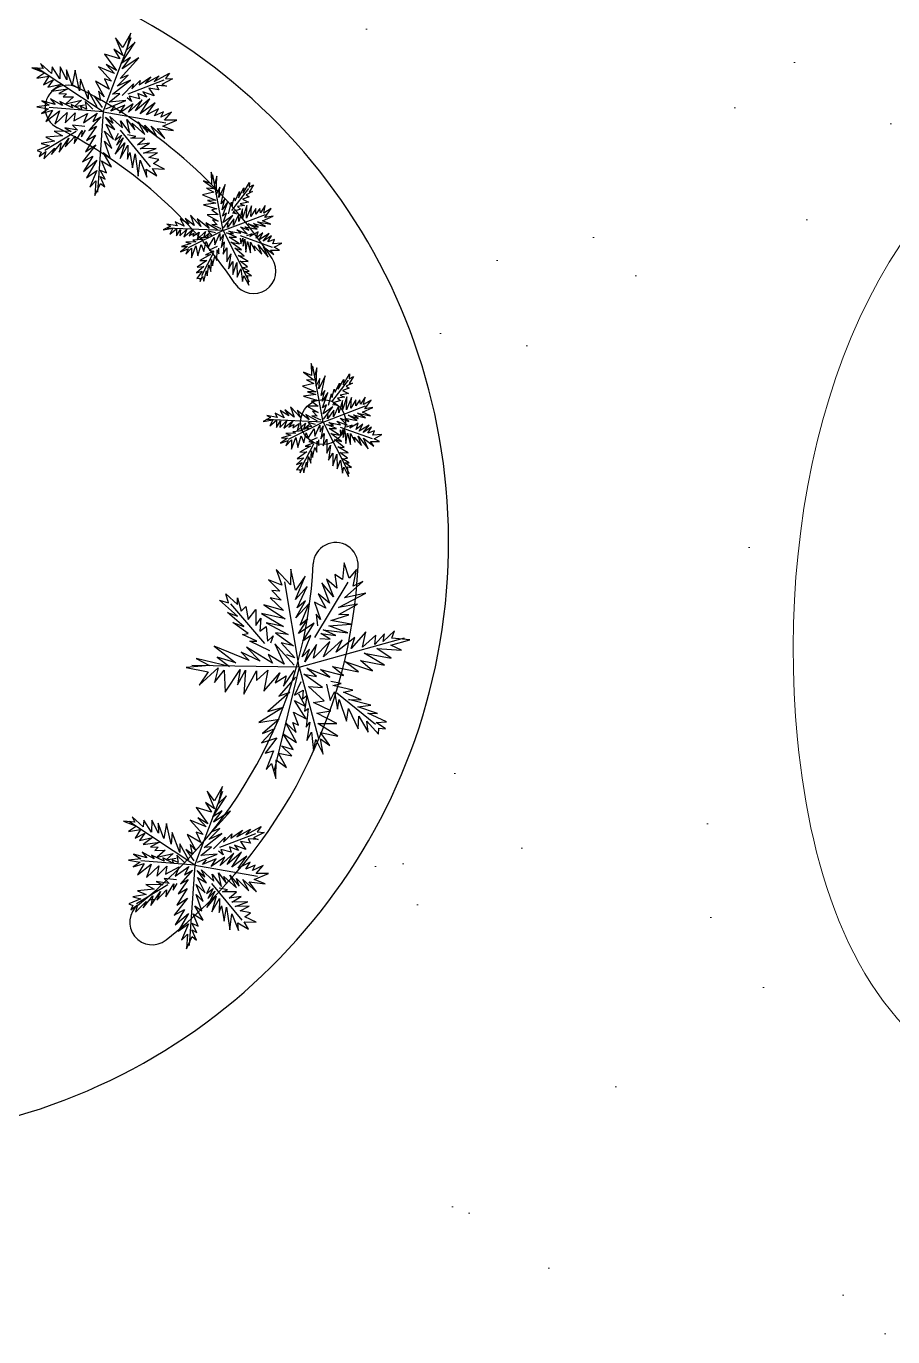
# Model space of a CAD drawing. Header units: millimetres. Extents: x 185 to 501, y 106 to 528.
# Drawn here: x 344.22 to 353.87, y 217.6 to 232.19 of the extents above; entities that cross this region are included whole.
import ezdxf

# ---------------------------------------------------------------- set-up
doc = ezdxf.new("R2010")
doc.units = ezdxf.units.MM
for name, color, linetype in [('arboles', 84, 'Continuous'), ('arena playa', 253, 'Continuous'), ('MUEBLES', 33, 'Continuous')]:
    doc.layers.add(name, color=color, linetype=linetype)
doc.layers.add('Paredes', color=141, linetype='Continuous', lineweight=9)

msp = doc.modelspace()

# ---------------------------------------------------------------- hatches: boundary and pattern name
at = {"layer": 'Paredes'}
h = msp.add_hatch(dxfattribs=at)
h.set_pattern_fill('AR-SAND', color=256, scale=0.1, style=0)
h.set_pattern_definition([(37.5, (-2162.957, 17.1855), (-0.160003, 4.8941324), [0, -3.8608, 0, -4.318, 0, -4.1275]), (7.5, (-2162.957, 17.1855), (4.495233, 7.168251), [0, -2.0828, 0, -3.4798, 0, -1.3335]), (327.5, (-2166.081, 17.1855), (7.909924, 0.014372), [0, -1.27, 0, -4.572, 0, -5.969]), (317.5, (-2166.081, 17.1855), (7.635565, 2.229293), [0, -0.635, 0, -2.9972, 0, -3.429])])
edge = h.paths.add_edge_path()
edge.add_spline(control_points=[(329.163, 209.759), (329.769, 209.758), (331.679, 209.374), (333.188, 205.317), (334.541, 200.963), (333.991, 195.497), (329.105, 192.643), (330.18, 186.77), (334.028, 181.379), (341.571, 182.837), (347.715, 185.41), (350.943, 192.267), (345.013, 196.362), (341.002, 201.852), (340.823, 209.281), (344.738, 211.852), (349.254, 210.173), (352.059, 203.967), (357.894, 206.923), (359.013, 211.66), (358.772, 215.872), (357.263, 219.898), (353.753, 220.348), (352.079, 225.331), (353.828, 231.651), (358.644, 231.789), (361.226, 231.902), (363.18, 233.645), (366.499, 235.216), (366.131, 239.585), (363.726, 244.777), (361.783, 252.598), (355.323, 252.096), (350.842, 251.157), (351.678, 246.816), (352.206, 242.343), (349.289, 237.742), (345.789, 237.071), (344.999, 237.127)], knot_values=[126.800992, 126.800992, 126.800992, 126.800992, 128.552041, 132.302534, 138.232433, 143.028847, 147.14407, 153.309299, 157.961529, 165.761725, 172.843208, 178.590264, 183.713167, 191.652281, 199.550118, 202.153336, 203.993395, 213.278166, 216.611939, 220.52306, 227.040192, 229.640637, 232.242468, 236.304441, 243.607556, 247.723547, 249.600713, 251.118572, 255.427198, 259.388599, 262.330603, 273.582082, 276.727203, 281.527369, 283.853486, 288.505719, 295.449959, 297.74183, 297.74183, 297.74183, 297.74183], degree=3, periodic=0)
edge.add_line((344.999, 237.127), (343.657, 237.512))
edge.add_spline(control_points=[(343.657, 237.512), (343.591, 237.551), (342.465, 238.286), (341.526, 242.294), (343.136, 246.067), (341.978, 251.035), (337.528, 250.743), (334.813, 248.747), (331.956, 245.751), (327.658, 248.749), (327.085, 252.781), (324.994, 256.53), (321.298, 257.351), (317.727, 255.69), (314.381, 252.642), (313.89, 246.209), (319.216, 245.896), (323.552, 245.976), (327.203, 241.87), (328.145, 236.119), (324.858, 232.176), (320.085, 231.24), (317.483, 235.427), (312.581, 235.845), (308.455, 231.987), (311.862, 228.592), (312.568, 224.628), (312.107, 220.627), (308.67, 217.752), (310.827, 212.931), (312.025, 208.248), (314.954, 207.066), (315.627, 206.878)], knot_values=[2.907855, 2.907855, 2.907855, 2.907855, 3.150612, 7.195867, 12.953348, 16.263104, 19.888382, 23.642714, 27.036791, 30.428875, 36.324389, 39.357134, 42.52297, 46.572713, 50.687936, 56.155626, 60.647938, 63.940117, 69.206529, 75.27202, 79.883863, 83.277941, 88.074352, 92.521984, 96.637211, 101.065548, 104.030498, 108.826912, 112.507027, 115.471977, 123.273315, 125.37104, 125.37104, 125.37104, 125.37104], degree=3, periodic=0)
edge.add_spline(control_points=[(315.627, 206.878), (315.799, 206.792), (316.265, 206.559), (316.994, 206.463), (317.798, 206.497), (318.574, 206.523), (319.583, 206.096), (320.582, 205.804), (321.63, 205.921), (322.302, 206.143), (322.76, 206.317), (322.932, 206.382)], knot_values=[0, 0, 0, 0, 0.574846, 1.559232, 2.150533, 3.003289, 3.84311, 5.407574, 6.052016, 6.972857, 7.523573, 7.523573, 7.523573, 7.523573], degree=3, periodic=0)
edge.add_spline(control_points=[(322.932, 206.382), (322.933, 206.383), (324.004, 207.066), (325.387, 208.484), (327.149, 209.374), (327.787, 209.559)], knot_values=[299.106215, 299.106215, 299.106215, 299.106215, 299.110488, 302.953821, 304.929743, 304.929743, 304.929743, 304.929743], degree=3, periodic=0)
edge.add_line((327.787, 209.559), (329.163, 209.759))
h.paths.add_polyline_path([(328.219, 216.885), (326.843, 216.69, -1.682486), (330.764, 223.697), (331.32, 222.412, -0.402923)], flags=16)
h.paths.add_polyline_path([(336.161, 223.833), (335.751, 225.161, -0.49838), (342.828, 233.073), (344.194, 232.813, -1.570148)], flags=16)

# ---------------------------------------------------------------- linework, layer by layer
at = {"layer": 'arboles', "linetype": 'Continuous'}
for p, q in [((345.077, 231.235), (345.388, 232.06)), ((345.077, 231.235), (344.342, 231.72)), ((345.355, 231.435), (345.755, 231.589)), ((345.077, 231.235), (344.475, 231.282)), ((345.077, 231.235), (345.015, 230.342)), ((345.077, 231.235), (345.775, 231.112)), ((344.775, 231.016), (344.427, 230.803)), ((345.264, 231.032), (345.599, 230.624)), ((346.411, 229.914), (346.298, 230.534)), ((346.508, 230.138), (346.697, 230.38)), ((346.411, 229.914), (346.885, 230.094)), ((346.411, 229.914), (345.782, 229.94)), ((346.411, 229.914), (346.024, 229.72)), ((346.411, 229.914), (346.701, 229.342)), ((346.6, 229.857), (346.956, 229.73)), ((346.306, 229.668), (346.171, 229.409)), ((347.524, 227.783), (347.411, 228.403)), ((347.621, 228.007), (347.809, 228.249)), ((347.524, 227.783), (347.997, 227.964)), ((347.524, 227.783), (346.894, 227.81)), ((347.524, 227.783), (347.137, 227.59)), ((347.524, 227.783), (347.814, 227.212)), ((347.713, 227.727), (348.069, 227.6)), ((347.419, 227.537), (347.284, 227.279)), ((347.258, 225.054), (347.097, 226.003)), ((347.434, 225.385), (347.802, 226)), ((346.877, 225.318), (346.497, 225.759)), ((347.258, 225.054), (348.429, 225.383)), ((347.258, 225.054), (346.063, 225.075)), ((347.258, 225.054), (346.975, 223.894)), ((347.258, 225.054), (347.474, 224.263)), ((347.677, 224.769), (348.107, 224.421)), ((346.097, 222.853), (346.408, 223.677)), ((346.097, 222.853), (345.362, 223.337)), ((346.375, 223.052), (346.775, 223.206)), ((346.097, 222.853), (345.495, 222.899)), ((346.097, 222.853), (346.035, 221.959)), ((346.097, 222.853), (346.795, 222.729)), ((345.796, 222.633), (345.448, 222.42)), ((346.284, 222.649), (346.619, 222.241))]:
    msp.add_line(p, q, dxfattribs=at)
at = {"layer": 'arboles', "linetype": 'Continuous', "flags": 128}
for points in [[(345.106, 231.268), (345.327, 231.359), (345.144, 231.343), (345.262, 231.439), (345.182, 231.431), (345.379, 231.587), (345.232, 231.52), (345.355, 231.642), (345.267, 231.605), (345.475, 231.835), (345.286, 231.712), (345.382, 231.839), (345.276, 231.772), (345.431, 232.008), (345.339, 231.923), (345.386, 232.109), (345.295, 231.951), (345.215, 232.057), (345.295, 231.863), (345.194, 231.932), (345.262, 231.824), (345.09, 231.876), (345.223, 231.696), (345.111, 231.761), (345.202, 231.66), (345.023, 231.735), (345.168, 231.575), (345.092, 231.603), (345.142, 231.487), (344.991, 231.575), (345.087, 231.4), (345.023, 231.465), (345.046, 231.359), (344.975, 231.408), (345.067, 231.282)], [(345.01, 231.291), (344.911, 231.472), (344.911, 231.375), (344.823, 231.598), (344.812, 231.468), (344.763, 231.699), (344.731, 231.532), (344.667, 231.701), (344.672, 231.592), (344.598, 231.735), (344.594, 231.603), (344.509, 231.735), (344.503, 231.663), (344.379, 231.772), (344.41, 231.715), (344.283, 231.723), (344.426, 231.668), (344.338, 231.611), (344.472, 231.631), (344.413, 231.535), (344.519, 231.591), (344.459, 231.509), (344.607, 231.543), (344.503, 231.465), (344.684, 231.491), (344.582, 231.439), (344.667, 231.436), (344.631, 231.4), (344.747, 231.403), (344.659, 231.324), (344.834, 231.364), (344.758, 231.294), (344.87, 231.312)], [(345.286, 231.416), (345.415, 231.545), (345.396, 231.491), (345.487, 231.583), (345.478, 231.535), (345.607, 231.624), (345.544, 231.551), (345.698, 231.636), (345.643, 231.572), (345.815, 231.665), (345.771, 231.605), (345.848, 231.6), (345.731, 231.54), (345.783, 231.52), (345.671, 231.528), (345.695, 231.479), (345.586, 231.499), (345.643, 231.411), (345.519, 231.457), (345.563, 231.397), (345.464, 231.439), (345.482, 231.38), (345.366, 231.408), (345.391, 231.351), (345.342, 231.391)], [(344.96, 231.263), (344.875, 231.348), (344.89, 231.266), (344.823, 231.296), (344.838, 231.255), (344.722, 231.315), (344.735, 231.28), (344.594, 231.348), (344.623, 231.304), (344.49, 231.38), (344.542, 231.318), (344.394, 231.356), (344.475, 231.307), (344.339, 231.291), (344.467, 231.268), (344.39, 231.216), (344.514, 231.252), (344.438, 231.126), (344.591, 231.247), (344.538, 231.099), (344.675, 231.227), (344.654, 231.112), (344.766, 231.224), (344.75, 231.135), (344.903, 231.216), (344.856, 231.112), (345.01, 231.219), (344.96, 231.128), (345.049, 231.18), (344.916, 231.027), (345.002, 231.076), (344.89, 230.917), (344.991, 230.976), (344.878, 230.791), (344.994, 230.866), (344.846, 230.68), (344.96, 230.743), (344.859, 230.57), (345.007, 230.696), (344.892, 230.499), (345.007, 230.583), (344.927, 230.398), (344.994, 230.466), (344.983, 230.304), (345.046, 230.439), (345.095, 230.4), (345.043, 230.515), (345.1, 230.484), (345.043, 230.587), (345.114, 230.554), (345.059, 230.691), (345.168, 230.624), (345.078, 230.783), (345.155, 230.724), (345.092, 230.907), (345.171, 230.828), (345.09, 231.019), (345.191, 230.928), (345.108, 231.099), (345.205, 231.039), (345.103, 231.176), (345.188, 231.107), (345.15, 231.183), (345.29, 231.058), (345.27, 231.135), (345.375, 230.998), (345.339, 231.148), (345.427, 231.035), (345.399, 231.11), (345.542, 230.983), (345.467, 231.124), (345.572, 231.003), (345.542, 231.087), (345.678, 230.951), (345.61, 231.076), (345.763, 230.939), (345.682, 231.05), (345.859, 231.028), (345.739, 231.076), (345.895, 231.143), (345.76, 231.143), (345.838, 231.231), (345.719, 231.175), (345.747, 231.235), (345.646, 231.191), (345.692, 231.268), (345.558, 231.2), (345.656, 231.335), (345.49, 231.211), (345.596, 231.38), (345.435, 231.244), (345.511, 231.367), (345.36, 231.231), (345.41, 231.323), (345.259, 231.219), (345.316, 231.307), (345.163, 231.243), (345.207, 231.296)], [(344.872, 231.071), (344.735, 231.088), (344.791, 231.032), (344.648, 231.055), (344.719, 231.016), (344.53, 231.019), (344.623, 230.967), (344.44, 230.951), (344.535, 230.91), (344.387, 230.882), (344.475, 230.86), (344.342, 230.806), (344.387, 230.787), (344.363, 230.739), (344.438, 230.792), (344.415, 230.712), (344.535, 230.832), (344.503, 230.759), (344.61, 230.891), (344.587, 230.786), (344.694, 230.943), (344.654, 230.847), (344.763, 230.962), (344.753, 230.883), (344.843, 231.027), (344.835, 230.956), (344.879, 231.032)], [(345.243, 230.995), (345.207, 230.918), (345.279, 230.975), (345.223, 230.865), (345.298, 230.946), (345.21, 230.764), (345.316, 230.891), (345.267, 230.717), (345.35, 230.863), (345.346, 230.707), (345.374, 230.783), (345.404, 230.611), (345.431, 230.767), (345.467, 230.517), (345.487, 230.695), (345.563, 230.509), (345.555, 230.595), (345.675, 230.523), (345.626, 230.603), (345.76, 230.598), (345.635, 230.66), (345.695, 230.704), (345.583, 230.728), (345.682, 230.78), (345.527, 230.775), (345.667, 230.827), (345.487, 230.824), (345.591, 230.887), (345.459, 230.868), (345.539, 230.939), (345.386, 230.94), (345.44, 230.959), (345.347, 230.98)], [(346.417, 229.944), (346.518, 230.081), (346.412, 230.004), (346.449, 230.107), (346.403, 230.072), (346.466, 230.24), (346.401, 230.145), (346.431, 230.265), (346.391, 230.21), (346.434, 230.427), (346.363, 230.283), (346.375, 230.396), (346.336, 230.316), (346.343, 230.517), (346.319, 230.432), (346.279, 230.563), (346.281, 230.433), (346.193, 230.468), (346.314, 230.379), (346.226, 230.384), (346.308, 230.342), (346.183, 230.311), (346.331, 230.25), (346.238, 230.248), (346.331, 230.22), (346.193, 230.2), (346.341, 230.155), (346.285, 230.145), (346.358, 230.092), (346.233, 230.09), (346.356, 230.018), (346.293, 230.034), (346.346, 229.978), (346.285, 229.982), (346.387, 229.938)], [(346.472, 230.101), (346.504, 230.228), (346.512, 230.188), (346.535, 230.277), (346.546, 230.245), (346.593, 230.347), (346.581, 230.279), (346.644, 230.388), (346.634, 230.328), (346.705, 230.448), (346.7, 230.395), (346.75, 230.421), (346.7, 230.341), (346.739, 230.348), (346.668, 230.311), (346.7, 230.29), (346.626, 230.263), (346.693, 230.229), (346.6, 230.212), (346.649, 230.191), (346.573, 230.181), (346.606, 230.151), (346.524, 230.126), (346.561, 230.1), (346.516, 230.106)], [(346.328, 229.887), (346.245, 229.908), (346.285, 229.864), (346.232, 229.857), (346.257, 229.838), (346.163, 229.832), (346.184, 229.815), (346.073, 229.805), (346.107, 229.788), (345.998, 229.786), (346.052, 229.768), (345.947, 229.736), (346.015, 229.736), (345.937, 229.676), (346.024, 229.709), (345.996, 229.649), (346.059, 229.717), (346.059, 229.611), (346.108, 229.742), (346.13, 229.632), (346.167, 229.76), (346.197, 229.682), (346.224, 229.792), (346.247, 229.732), (346.311, 229.837), (346.32, 229.756), (346.376, 229.879), (346.378, 229.804), (346.414, 229.869), (346.388, 229.726), (346.423, 229.788), (346.413, 229.649), (346.453, 229.723), (346.452, 229.567), (346.496, 229.656), (346.473, 229.488), (346.52, 229.568), (346.521, 229.425), (346.566, 229.557), (346.568, 229.394), (346.608, 229.487), (346.626, 229.345), (346.643, 229.411), (346.696, 229.307), (346.684, 229.414), (346.729, 229.408), (346.655, 229.459), (346.701, 229.46), (346.628, 229.503), (346.684, 229.509), (346.6, 229.573), (346.691, 229.571), (346.578, 229.636), (346.646, 229.629), (346.541, 229.718), (346.618, 229.698), (346.498, 229.786), (346.594, 229.767), (346.48, 229.841), (346.561, 229.84), (346.448, 229.887), (346.526, 229.876), (346.475, 229.908), (346.607, 229.883), (346.566, 229.923), (346.681, 229.878), (346.604, 229.956), (346.699, 229.919), (346.654, 229.955), (346.789, 229.93), (346.691, 229.989), (346.8, 229.953), (346.751, 229.993), (346.884, 229.96), (346.796, 230.011), (346.941, 229.984), (346.85, 230.023), (346.967, 230.074), (346.876, 230.059), (346.946, 230.158), (346.863, 230.108), (346.879, 230.191), (346.827, 230.112), (346.822, 230.159), (346.776, 230.095), (346.776, 230.159), (346.719, 230.069), (346.729, 230.188), (346.673, 230.051), (346.676, 230.193), (346.627, 230.051), (346.628, 230.154), (346.585, 230.015), (346.583, 230.09), (346.528, 229.97), (346.531, 230.045), (346.461, 229.949), (346.468, 229.998)], [(346.349, 229.923), (346.221, 229.998), (346.257, 229.938), (346.121, 230.043), (346.162, 229.958), (346.047, 230.083), (346.089, 229.969), (345.988, 230.048), (346.031, 229.983), (345.932, 230.044), (345.979, 229.962), (345.878, 230.012), (345.901, 229.965), (345.785, 229.986), (345.825, 229.962), (345.744, 229.92), (345.852, 229.939), (345.819, 229.872), (345.893, 229.934), (345.893, 229.853), (345.937, 229.926), (345.931, 229.854), (346.009, 229.93), (345.974, 229.843), (346.075, 229.926), (346.032, 229.856), (346.085, 229.886), (346.076, 229.85), (346.146, 229.895), (346.121, 229.814), (346.214, 229.903), (346.193, 229.832), (346.255, 229.884)], [(346.601, 229.827), (346.607, 229.767), (346.631, 229.828), (346.636, 229.739), (346.653, 229.818), (346.666, 229.673), (346.684, 229.79), (346.718, 229.665), (346.715, 229.785), (346.77, 229.688), (346.759, 229.745), (346.841, 229.651), (346.8, 229.756), (346.914, 229.616), (346.861, 229.732), (346.976, 229.646), (346.939, 229.696), (347.039, 229.696), (346.98, 229.727), (347.064, 229.774), (346.965, 229.766), (346.985, 229.815), (346.908, 229.788), (346.95, 229.856), (346.856, 229.796), (346.923, 229.88), (346.814, 229.812), (346.854, 229.889), (346.78, 229.828), (346.803, 229.901), (346.709, 229.846), (346.735, 229.877), (346.67, 229.856)], [(346.345, 229.737), (346.255, 229.697), (346.31, 229.683), (346.214, 229.645), (346.272, 229.647), (346.154, 229.579), (346.231, 229.582), (346.124, 229.505), (346.197, 229.514), (346.117, 229.443), (346.179, 229.462), (346.118, 229.38), (346.152, 229.385), (346.155, 229.346), (346.182, 229.407), (346.197, 229.349), (346.226, 229.466), (346.234, 229.41), (346.251, 229.531), (346.275, 229.457), (346.283, 229.593), (346.294, 229.52), (346.318, 229.63), (346.341, 229.579), (346.344, 229.699), (346.365, 229.653), (346.364, 229.716)], [(347.529, 227.814), (347.631, 227.951), (347.525, 227.874), (347.562, 227.976), (347.516, 227.942), (347.579, 228.11), (347.514, 228.014), (347.544, 228.135), (347.504, 228.079), (347.547, 228.297), (347.476, 228.152), (347.488, 228.266), (347.448, 228.185), (347.456, 228.387), (347.431, 228.301), (347.392, 228.433), (347.394, 228.302), (347.306, 228.338), (347.426, 228.248), (347.339, 228.254), (347.421, 228.212), (347.296, 228.181), (347.443, 228.119), (347.351, 228.118), (347.444, 228.089), (347.306, 228.07), (347.454, 228.025), (347.397, 228.014), (347.471, 227.961), (347.346, 227.96), (347.469, 227.888), (347.406, 227.904), (347.459, 227.848), (347.398, 227.851), (347.5, 227.808)], [(347.585, 227.97), (347.617, 228.097), (347.625, 228.057), (347.647, 228.147), (347.659, 228.114), (347.706, 228.216), (347.694, 228.148), (347.757, 228.257), (347.747, 228.198), (347.818, 228.318), (347.813, 228.265), (347.862, 228.29), (347.813, 228.211), (347.852, 228.217), (347.781, 228.181), (347.813, 228.16), (347.739, 228.132), (347.806, 228.099), (347.713, 228.081), (347.762, 228.061), (347.686, 228.05), (347.719, 228.021), (347.637, 227.995), (347.674, 227.97), (347.629, 227.976)], [(347.462, 227.793), (347.334, 227.867), (347.37, 227.807), (347.234, 227.912), (347.275, 227.828), (347.16, 227.952), (347.202, 227.838), (347.1, 227.918), (347.143, 227.853), (347.045, 227.913), (347.092, 227.831), (346.991, 227.881), (347.014, 227.834), (346.898, 227.855), (346.938, 227.832), (346.857, 227.79), (346.965, 227.809), (346.932, 227.742), (347.006, 227.803), (347.006, 227.723), (347.05, 227.796), (347.044, 227.723), (347.122, 227.799), (347.087, 227.713), (347.188, 227.796), (347.144, 227.726), (347.198, 227.755), (347.189, 227.72), (347.259, 227.765), (347.234, 227.684), (347.327, 227.772), (347.306, 227.702), (347.368, 227.754)], [(347.441, 227.757), (347.358, 227.778), (347.398, 227.733), (347.345, 227.727), (347.37, 227.707), (347.276, 227.701), (347.297, 227.685), (347.186, 227.675), (347.219, 227.658), (347.11, 227.656), (347.165, 227.637), (347.06, 227.606), (347.127, 227.605), (347.05, 227.546), (347.137, 227.578), (347.109, 227.518), (347.172, 227.586), (347.172, 227.481), (347.221, 227.612), (347.242, 227.501), (347.28, 227.63), (347.309, 227.552), (347.337, 227.661), (347.36, 227.602), (347.424, 227.707), (347.433, 227.626), (347.488, 227.748), (347.491, 227.674), (347.527, 227.739), (347.501, 227.596), (347.536, 227.657), (347.526, 227.519), (347.566, 227.593), (347.565, 227.437), (347.608, 227.526), (347.586, 227.358), (347.632, 227.438), (347.634, 227.295), (347.679, 227.426), (347.681, 227.263), (347.72, 227.357), (347.739, 227.214), (347.756, 227.281), (347.808, 227.177), (347.797, 227.283), (347.842, 227.277), (347.768, 227.329), (347.814, 227.33), (347.741, 227.373), (347.797, 227.379), (347.712, 227.443), (347.804, 227.441), (347.69, 227.506), (347.759, 227.498), (347.653, 227.587), (347.731, 227.568), (347.611, 227.655), (347.707, 227.636), (347.592, 227.711), (347.674, 227.71), (347.561, 227.756), (347.639, 227.745), (347.588, 227.778), (347.719, 227.753), (347.679, 227.793), (347.794, 227.747), (347.716, 227.826), (347.812, 227.789), (347.767, 227.825), (347.902, 227.799), (347.803, 227.858), (347.913, 227.823), (347.864, 227.863), (347.997, 227.83), (347.909, 227.881), (348.053, 227.853), (347.963, 227.892), (348.079, 227.943), (347.988, 227.928), (348.059, 228.027), (347.976, 227.978), (347.992, 228.061), (347.939, 227.982), (347.935, 228.029), (347.889, 227.965), (347.889, 228.029), (347.832, 227.938), (347.842, 228.057), (347.786, 227.92), (347.789, 228.062), (347.74, 227.92), (347.741, 228.023), (347.698, 227.885), (347.696, 227.959), (347.641, 227.84), (347.643, 227.915), (347.573, 227.819), (347.581, 227.868)], [(347.714, 227.697), (347.72, 227.636), (347.743, 227.698), (347.749, 227.609), (347.765, 227.687), (347.778, 227.543), (347.796, 227.66), (347.831, 227.534), (347.828, 227.655), (347.882, 227.558), (347.872, 227.614), (347.953, 227.52), (347.913, 227.626), (348.027, 227.485), (347.974, 227.602), (348.089, 227.516), (348.052, 227.566), (348.152, 227.566), (348.093, 227.597), (348.177, 227.643), (348.078, 227.635), (348.098, 227.684), (348.021, 227.658), (348.063, 227.726), (347.969, 227.666), (348.036, 227.749), (347.927, 227.681), (347.967, 227.758), (347.893, 227.698), (347.916, 227.771), (347.822, 227.716), (347.848, 227.747), (347.783, 227.725)], [(347.458, 227.606), (347.367, 227.567), (347.423, 227.553), (347.326, 227.515), (347.384, 227.516), (347.267, 227.449), (347.343, 227.451), (347.237, 227.374), (347.31, 227.384), (347.23, 227.312), (347.292, 227.331), (347.23, 227.25), (347.264, 227.254), (347.268, 227.216), (347.295, 227.276), (347.31, 227.218), (347.339, 227.336), (347.346, 227.28), (347.363, 227.4), (347.388, 227.327), (347.395, 227.463), (347.407, 227.389), (347.431, 227.5), (347.454, 227.448), (347.457, 227.569), (347.478, 227.523), (347.477, 227.585)], [(347.489, 225.376), (347.604, 225.365), (347.499, 225.431), (347.666, 225.409), (347.527, 225.469), (347.8, 225.439), (347.589, 225.516), (347.835, 225.533), (347.609, 225.573), (347.811, 225.638), (347.701, 225.64), (347.907, 225.757), (347.695, 225.72), (347.999, 225.88), (347.762, 225.825), (347.965, 226.007), (347.858, 225.957), (347.896, 226.143), (347.816, 226.044), (347.76, 226.217), (347.739, 226.03), (347.655, 226.086), (347.676, 225.933), (347.564, 226.036), (347.642, 225.839), (347.511, 225.994), (347.597, 225.766), (347.469, 225.87), (347.554, 225.71), (347.427, 225.78), (347.494, 225.584), (347.446, 225.644), (347.462, 225.516)], [(347.277, 224.891), (347.207, 224.744), (347.304, 224.801), (347.297, 224.701), (347.342, 224.74), (347.319, 224.564), (347.357, 224.596), (347.335, 224.386), (347.378, 224.442), (347.342, 224.238), (347.397, 224.333), (347.416, 224.126), (347.442, 224.251), (347.524, 224.086), (347.496, 224.259), (347.598, 224.184), (347.494, 224.327), (347.69, 224.288), (347.465, 224.428), (347.679, 224.427), (347.453, 224.544), (347.609, 224.57), (347.416, 224.662), (347.535, 224.682), (347.363, 224.84), (347.517, 224.828), (347.31, 224.976), (347.45, 224.953), (347.342, 225.044), (347.599, 224.943), (347.497, 225.031), (347.751, 224.961), (347.629, 225.062), (347.918, 225.002), (347.768, 225.117), (348.073, 225.013), (347.941, 225.129), (348.208, 225.079), (347.98, 225.211), (348.284, 225.154), (348.124, 225.262), (348.397, 225.244), (348.279, 225.3), (348.491, 225.36), (348.29, 225.378), (348.318, 225.459), (348.194, 225.34), (348.209, 225.426), (348.102, 225.307), (348.112, 225.412), (347.962, 225.279), (347.999, 225.449), (347.837, 225.262), (347.876, 225.387), (347.671, 225.223), (347.736, 225.359), (347.529, 225.17), (347.6, 225.34), (347.418, 225.155), (347.45, 225.307), (347.322, 225.114), (347.372, 225.254), (347.292, 225.171), (347.387, 225.407), (347.298, 225.346), (347.425, 225.543), (347.25, 225.429), (347.355, 225.593), (347.271, 225.522), (347.369, 225.764), (347.222, 225.603), (347.329, 225.793), (347.236, 225.716), (347.347, 225.951), (347.219, 225.808), (347.324, 226.066), (347.218, 225.912), (347.166, 226.147), (347.16, 225.973), (347.002, 226.141), (347.064, 225.968), (346.916, 226.028), (347.043, 225.901), (346.953, 225.91), (347.056, 225.802), (346.936, 225.825), (347.084, 225.685), (346.866, 225.748), (347.101, 225.593), (346.837, 225.651), (347.084, 225.508), (346.892, 225.548), (347.134, 225.417), (346.995, 225.439), (347.196, 225.294), (347.058, 225.326), (347.21, 225.16), (347.122, 225.192)], [(346.933, 225.238), (346.709, 225.344), (346.786, 225.344), (346.627, 225.419), (346.692, 225.429), (346.52, 225.554), (346.642, 225.506), (346.462, 225.664), (346.57, 225.624), (346.373, 225.8), (346.47, 225.771), (346.44, 225.872), (346.57, 225.751), (346.573, 225.826), (346.614, 225.68), (346.665, 225.732), (346.689, 225.584), (346.775, 225.697), (346.774, 225.517), (346.83, 225.601), (346.821, 225.455), (346.889, 225.506), (346.906, 225.344), (346.967, 225.402), (346.939, 225.322)], [(347.204, 225.076), (346.986, 225.316), (347.09, 225.09), (346.913, 225.197), (346.96, 225.098), (346.671, 225.278), (346.824, 225.122), (346.611, 225.223), (346.7, 225.128), (346.311, 225.288), (346.554, 225.103), (346.347, 225.167), (346.482, 225.063), (346.11, 225.153), (346.26, 225.075), (346.001, 225.05), (346.244, 225.005), (346.146, 224.855), (346.357, 225.046), (346.314, 224.885), (346.422, 225.021), (346.434, 224.778), (346.603, 225.029), (346.572, 224.857), (346.659, 225.02), (346.644, 224.756), (346.783, 225.014), (346.782, 224.905), (346.908, 225.023), (346.864, 224.789), (347.043, 224.992), (346.99, 224.88), (347.114, 224.958), (347.084, 224.845), (347.204, 225.019)], [(347.218, 224.943), (347.031, 224.733), (347.156, 224.778), (346.911, 224.563), (347.083, 224.609), (346.809, 224.44), (347.037, 224.476), (346.851, 224.317), (346.988, 224.373), (346.839, 224.213), (347.009, 224.269), (346.879, 224.1), (346.974, 224.125), (346.892, 223.916), (346.95, 223.983), (346.999, 223.816), (347.003, 224.024), (347.116, 223.937), (347.029, 224.099), (347.178, 224.069), (347.06, 224.178), (347.192, 224.139), (347.08, 224.312), (347.228, 224.216), (347.111, 224.435), (347.224, 224.328), (347.189, 224.438), (347.252, 224.408), (347.195, 224.556), (347.336, 224.479), (347.206, 224.684), (347.329, 224.619), (347.255, 224.754)], [(347.563, 224.866), (347.603, 224.683), (347.65, 224.782), (347.685, 224.588), (347.703, 224.696), (347.785, 224.453), (347.809, 224.596), (347.913, 224.37), (347.922, 224.509), (348.026, 224.333), (348.013, 224.456), (348.142, 224.311), (348.146, 224.376), (348.219, 224.368), (348.117, 224.44), (348.23, 224.447), (348.022, 224.545), (348.129, 224.538), (347.911, 224.614), (348.057, 224.632), (347.807, 224.697), (347.948, 224.691), (347.751, 224.777), (347.856, 224.801), (347.632, 224.85), (347.726, 224.873), (347.609, 224.894)], [(346.126, 222.885), (346.347, 222.976), (346.164, 222.96), (346.282, 223.056), (346.202, 223.049), (346.399, 223.205), (346.252, 223.137), (346.375, 223.26), (346.287, 223.222), (346.495, 223.452), (346.306, 223.329), (346.402, 223.456), (346.296, 223.389), (346.451, 223.625), (346.359, 223.54), (346.406, 223.726), (346.315, 223.568), (346.235, 223.674), (346.315, 223.48), (346.214, 223.549), (346.282, 223.441), (346.11, 223.493), (346.243, 223.313), (346.131, 223.378), (346.222, 223.277), (346.043, 223.353), (346.188, 223.192), (346.112, 223.22), (346.162, 223.104), (346.011, 223.192), (346.107, 223.017), (346.043, 223.082), (346.066, 222.976), (345.995, 223.025), (346.087, 222.899)], [(346.03, 222.908), (345.931, 223.09), (345.931, 222.992), (345.843, 223.216), (345.832, 223.085), (345.783, 223.316), (345.751, 223.149), (345.687, 223.318), (345.692, 223.209), (345.618, 223.353), (345.614, 223.22), (345.529, 223.353), (345.523, 223.28), (345.399, 223.389), (345.43, 223.332), (345.303, 223.34), (345.446, 223.285), (345.358, 223.228), (345.492, 223.249), (345.433, 223.153), (345.539, 223.208), (345.479, 223.126), (345.627, 223.16), (345.523, 223.082), (345.704, 223.108), (345.602, 223.056), (345.687, 223.053), (345.651, 223.017), (345.767, 223.02), (345.679, 222.942), (345.854, 222.981), (345.778, 222.912), (345.89, 222.929)], [(346.306, 223.033), (346.435, 223.162), (346.416, 223.108), (346.507, 223.2), (346.498, 223.153), (346.627, 223.241), (346.564, 223.168), (346.718, 223.253), (346.663, 223.189), (346.835, 223.282), (346.791, 223.222), (346.868, 223.217), (346.751, 223.157), (346.803, 223.137), (346.692, 223.145), (346.715, 223.096), (346.606, 223.116), (346.663, 223.028), (346.539, 223.074), (346.583, 223.014), (346.484, 223.056), (346.503, 222.997), (346.386, 223.025), (346.411, 222.968), (346.362, 223.008)], [(345.98, 222.88), (345.895, 222.965), (345.91, 222.883), (345.843, 222.913), (345.858, 222.872), (345.742, 222.932), (345.755, 222.897), (345.614, 222.965), (345.643, 222.921), (345.51, 222.997), (345.562, 222.935), (345.414, 222.973), (345.495, 222.924), (345.359, 222.908), (345.487, 222.885), (345.41, 222.833), (345.534, 222.869), (345.459, 222.743), (345.611, 222.864), (345.558, 222.716), (345.695, 222.844), (345.674, 222.729), (345.786, 222.841), (345.77, 222.753), (345.923, 222.833), (345.876, 222.729), (346.03, 222.836), (345.98, 222.745), (346.07, 222.797), (345.936, 222.644), (346.022, 222.693), (345.91, 222.534), (346.011, 222.594), (345.898, 222.408), (346.014, 222.483), (345.866, 222.297), (345.98, 222.36), (345.879, 222.187), (346.027, 222.313), (345.912, 222.116), (346.027, 222.2), (345.947, 222.016), (346.014, 222.083), (346.003, 221.921), (346.066, 222.057), (346.115, 222.017), (346.063, 222.132), (346.12, 222.101), (346.063, 222.205), (346.134, 222.172), (346.079, 222.309), (346.188, 222.241), (346.098, 222.4), (346.175, 222.342), (346.112, 222.524), (346.191, 222.446), (346.11, 222.636), (346.211, 222.545), (346.128, 222.716), (346.225, 222.657), (346.123, 222.794), (346.208, 222.724), (346.17, 222.8), (346.31, 222.675), (346.29, 222.753), (346.395, 222.616), (346.359, 222.765), (346.447, 222.652), (346.419, 222.727), (346.562, 222.6), (346.487, 222.742), (346.592, 222.62), (346.562, 222.704), (346.698, 222.568), (346.63, 222.693), (346.783, 222.556), (346.703, 222.668), (346.879, 222.645), (346.759, 222.693), (346.915, 222.76), (346.78, 222.76), (346.858, 222.849), (346.739, 222.792), (346.767, 222.852), (346.666, 222.808), (346.712, 222.885), (346.578, 222.817), (346.676, 222.953), (346.51, 222.828), (346.616, 222.997), (346.455, 222.861), (346.531, 222.984), (346.38, 222.849), (346.43, 222.94), (346.279, 222.836), (346.336, 222.924), (346.183, 222.86), (346.227, 222.913)], [(345.892, 222.688), (345.755, 222.705), (345.811, 222.649), (345.668, 222.672), (345.739, 222.633), (345.55, 222.636), (345.643, 222.584), (345.46, 222.568), (345.555, 222.527), (345.407, 222.499), (345.495, 222.477), (345.362, 222.423), (345.407, 222.405), (345.383, 222.356), (345.459, 222.409), (345.435, 222.329), (345.555, 222.449), (345.523, 222.376), (345.63, 222.509), (345.607, 222.403), (345.714, 222.56), (345.674, 222.464), (345.783, 222.579), (345.773, 222.501), (345.863, 222.644), (345.855, 222.573), (345.899, 222.649)], [(346.263, 222.612), (346.227, 222.535), (346.299, 222.592), (346.243, 222.482), (346.318, 222.564), (346.23, 222.381), (346.336, 222.508), (346.287, 222.334), (346.37, 222.48), (346.366, 222.324), (346.394, 222.4), (346.424, 222.228), (346.451, 222.384), (346.487, 222.134), (346.507, 222.312), (346.583, 222.126), (346.575, 222.212), (346.695, 222.14), (346.646, 222.22), (346.78, 222.216), (346.655, 222.277), (346.715, 222.321), (346.603, 222.345), (346.703, 222.397), (346.547, 222.392), (346.687, 222.444), (346.507, 222.441), (346.611, 222.504), (346.479, 222.485), (346.559, 222.556), (346.406, 222.557), (346.46, 222.576), (346.367, 222.597)]]:
    msp.add_lwpolyline(points, dxfattribs=at)
at = {"layer": 'arboles'}
msp.add_circle((347.524, 227.783), 0.25, dxfattribs=at)
for centre, radius, start, end in [((342.273, 226.449), 5.648, 67.8054, 69.026), ((345.622, 222.216), 0.25, 83.8527, 96.2186)]:
    msp.add_arc(centre, radius, start, end, dxfattribs=at)
at = {"layer": 'arena playa'}
msp.add_arc((342.273, 226.449), 6.648, 203.1724, 73.203, dxfattribs=at)
at = {"layer": 'MUEBLES'}
for centre, radius, start, end in [((344.679, 231.28), 0.25, 57.4756, 243.5198), ((342.273, 226.449), 5.648, 33.9467, 64.1937), ((342.273, 226.449), 5.148, 33.9467, 63.5198), ((346.75, 229.463), 0.25, 213.9467, 33.9467), ((347.664, 226.192), 0.25, 357.2715, 177.2715), ((342.273, 226.449), 5.148, 308.2193, 357.2715), ((342.273, 226.449), 5.648, 308.3514, 357.2715), ((345.622, 222.216), 0.25, 128.3514, 308.3514)]:
    msp.add_arc(centre, radius, start, end, dxfattribs=at)
at = {"layer": 'Paredes'}
msp.add_open_spline([(344.999, 237.127), (345.789, 237.071), (349.289, 237.742), (352.206, 242.343), (351.678, 246.816), (350.842, 251.157), (355.323, 252.096), (361.783, 252.598), (363.726, 244.777), (366.131, 239.585), (366.499, 235.216), (363.18, 233.645), (361.226, 231.902), (358.644, 231.789), (353.828, 231.651), (352.079, 225.331), (353.753, 220.348), (357.263, 219.898), (358.772, 215.872), (359.013, 211.66), (357.894, 206.923), (352.059, 203.967), (349.254, 210.173), (344.738, 211.852), (340.823, 209.281), (341.002, 201.852), (345.013, 196.362), (350.943, 192.267), (347.715, 185.41), (341.571, 182.837), (334.028, 181.379), (330.18, 186.77), (329.105, 192.643), (333.991, 195.497), (334.541, 200.963), (333.188, 205.317), (331.679, 209.374), (329.769, 209.758), (329.163, 209.759)], degree=3, knots=[126.800992, 126.800992, 126.800992, 126.800992, 129.092863, 136.037103, 140.689336, 143.015452, 147.815618, 150.96074, 162.212219, 165.154223, 169.115624, 173.42425, 174.942109, 176.819275, 180.935266, 188.238381, 192.300354, 194.902185, 197.502629, 204.019762, 207.930883, 211.264655, 220.549427, 222.389486, 224.992704, 232.890541, 240.829655, 245.952558, 251.699614, 258.781097, 266.581292, 271.233523, 277.398752, 281.513975, 286.310389, 292.240287, 295.990781, 297.74183, 297.74183, 297.74183, 297.74183], dxfattribs=at)

doc.saveas('drawing.dxf')
